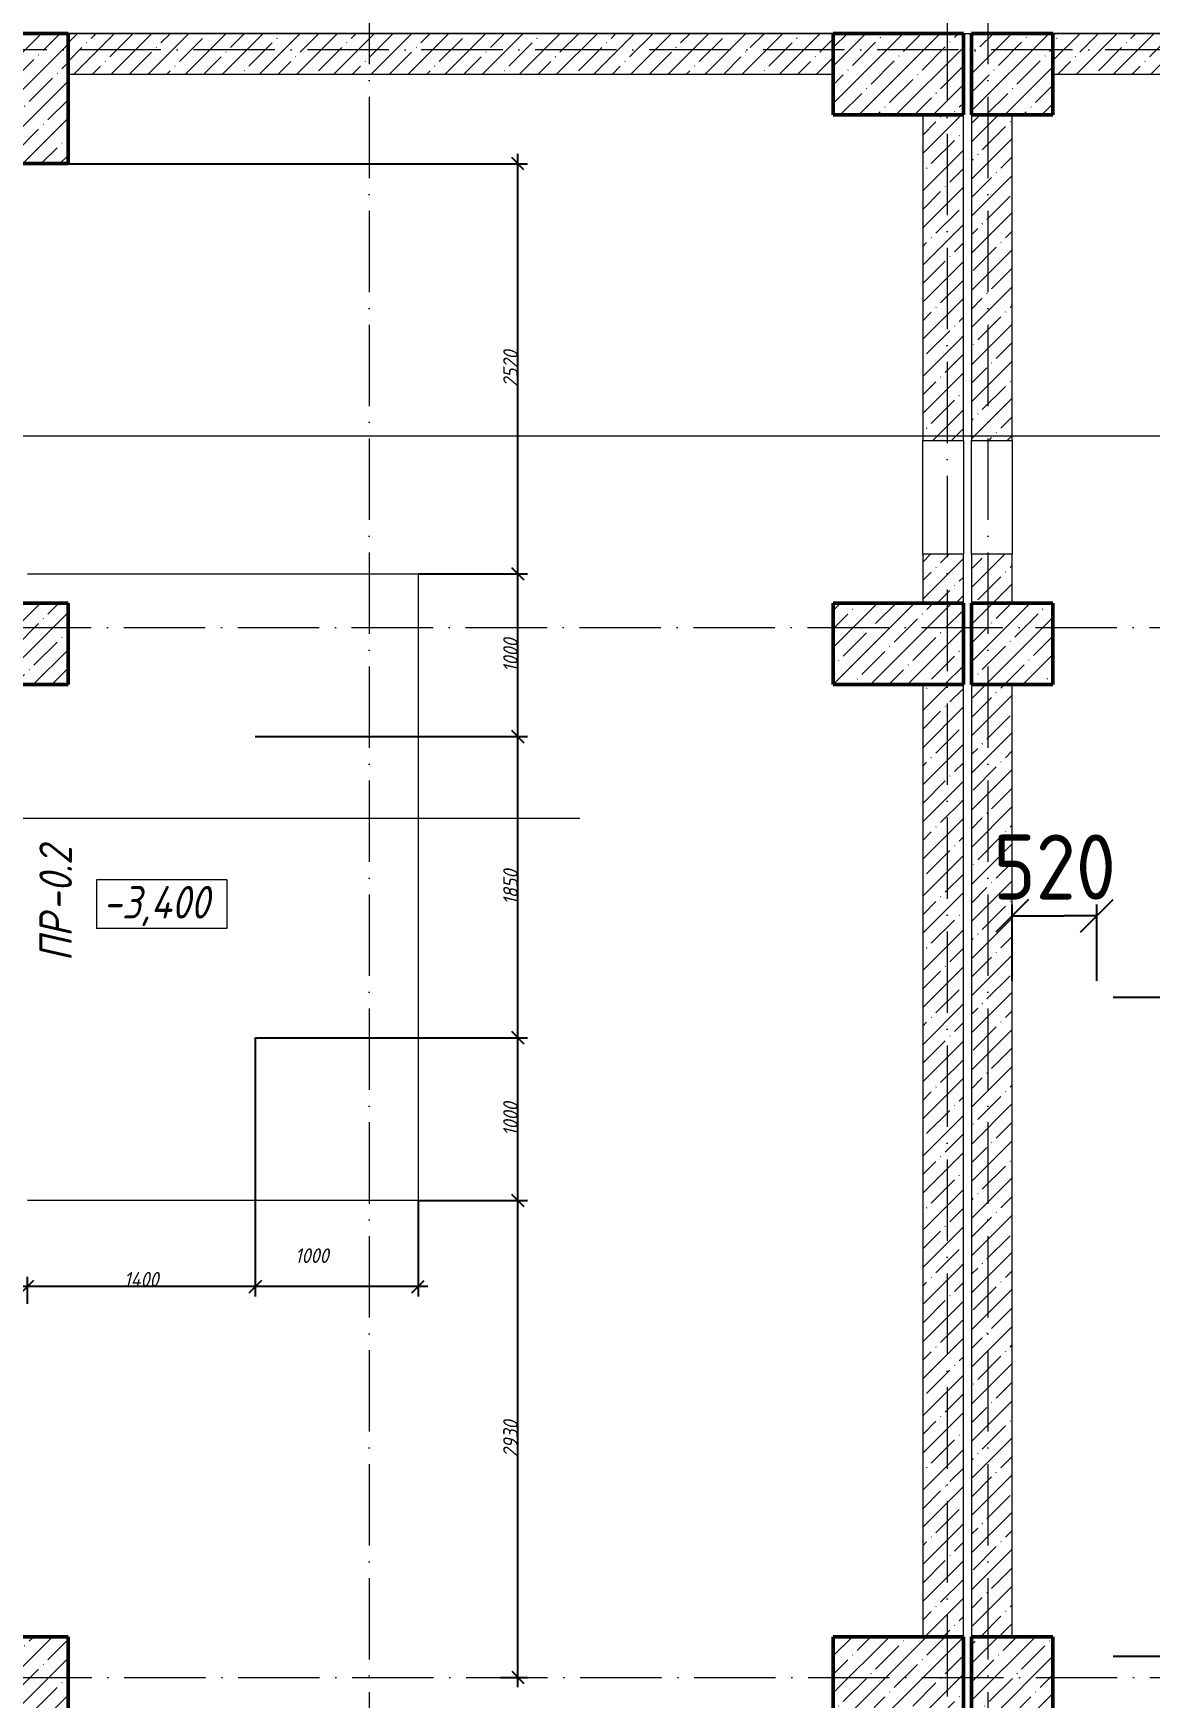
# Model space of a CAD drawing. Header units: millimetres. Extents: x -606178 to 312196, y -19338 to 632709.
# Drawn here: x -531081 to -524222, y 527250 to 537476 of the extents above; entities that cross this region are included whole.
import ezdxf

# ---------------------------------------------------------------- set-up
doc = ezdxf.new("R2010")
doc.units = ezdxf.units.MM
doc.linetypes.add('50_200_ШТРИХ_1Т_ш5_п1_п1_', pattern=[700, 500, -100, 0, -100])
for name, color, linetype, lineweight in [('A-____-____-DIMS', 7, 'Continuous', 9), ('A-DETL-GENF-OTLN-2', 7, 'Continuous', 5), ('A-FLOR-____-OTLN', 7, 'Continuous', 9), ('A-GENM-____-IDEN', 7, 'Continuous', 9), ('A-WALL-____-MCUT-1', 7, 'Continuous', 9), ('A-WALL-____-OTLN', 7, 'Continuous', 9), ('A-WALL-____-PATT-1', 7, 'Continuous', 9), ('A-WALL-FNSH-MCUT-1', 7, 'Continuous', 9), ('G-____-____-DIMS', 7, 'Continuous', 9), ('S-COLS-____-MCUT', 7, 'Continuous', 50), ('S-COLS-____-OTLN', 7, 'Continuous', 9), ('S-GRID-____-OTLN-1', 7, '50_200_ШТРИХ_1Т_ш5_п1_п1_', 9)]:
    doc.layers.add(name, color=color, linetype=linetype, lineweight=lineweight)
doc.layers.add('A-DETL-GENF-OTLN-3', color=9, linetype='Continuous', lineweight=9, true_color=0x808080)
doc.layers.add('G-____-____-SYMB-1', color=9, linetype='Continuous', lineweight=9, true_color=0x808080)
doc.styles.add('ISOCPEUR_I_2', font='isocpeui.ttf', dxfattribs={"width": 0.85, "height": 2.3})
doc.styles.add('ISOCPEUR_I_7', font='isocpeui.ttf', dxfattribs={"width": 0.9, "height": 90})
doc.styles.add('СПДС', font='isocpeur.ttf', dxfattribs={"width": 0.9})
doc.dimstyles.new('ISO-1_8_0_9К_СРЕДНИЙ_Кладочные', dxfattribs={"dimscale": 304.8, "dimtxt": 89.638306, "dimasz": 0.246063, "dimexe": 0.19685, "dimexo": 0, "dimgap": 0, "dimtad": 1, "dimdec": 3, "dimrnd": 0.001, "dimdsep": 46, "dimtxsty": 'ISOCPEUR_I_7', "dimblk1": 'OBLIQUE', "dimblk2": 'OBLIQUE', "dimsah": 1, "dimcen": 0.09, "dimdle": 0.19685, "dimazin": 0, "dimtfac": 1, "dimtdec": 4, "dimtix": 1, "dimtmove": 2, "dimatfit": 3, "dimfxl": 1, "dimtvp": 1, "dimtolj": 1, "dimtzin": 0, "dimarcsym": 2})
doc.dimstyles.new('ISO-1_8_0_9К_СРЕДНИЙ_Кладочные_2', dxfattribs={"dimscale": 304.8, "dimtxt": 89.638306, "dimasz": 0.246063, "dimexe": 0.19685, "dimexo": 0, "dimgap": 0, "dimtad": 1, "dimdec": 3, "dimrnd": 0.001, "dimdsep": 46, "dimtxsty": 'ISOCPEUR_I_7', "dimblk1": 'OBLIQUE', "dimblk2": 'OBLIQUE', "dimsah": 1, "dimcen": 0.09, "dimdle": 0.19685, "dimazin": 0, "dimtfac": 1, "dimtdec": 4, "dimtix": 1, "dimtmove": 1, "dimatfit": 3, "dimfxl": 1, "dimtvp": 1, "dimtolj": 1, "dimtzin": 0, "dimarcsym": 2})
doc.dimstyles.new('Размера А3', dxfattribs={"dimtxt": 200, "dimasz": 100, "dimexe": 70, "dimexo": 100, "dimgap": 20, "dimtad": 1, "dimdec": 0, "dimrnd": 10, "dimzin": 0, "dimdsep": 46, "dimtxsty": 'СПДС', "dimblk": 'ARROWHEAD_6', "dimcen": 1, "dimclrd": 256, "dimclre": 256, "dimclrt": 256, "dimazin": 0, "dimtfac": 1, "dimtdec": 0, "dimtmove": 2, "dimatfit": 3, "dimfxl": 1, "dimtolj": 1, "dimtzin": 0, "dimarcsym": 0})
pattern_1 = [(45, (-600067.05, 451794.26), (-114.04925, 114.04925), []), (45, (-599953, 451794.26), (-114.04925, 114.04925), [201.612, -40.322, 3.353, -36.97])]

# ---------------------------------------------------------------- blocks, each defined once
blk = doc.blocks.new('BSC_Колонна _Прямоугольная - 500х800-V87-АР1_Кладочный план подвала в осях 1-64_Ю-ЯЯ')
at = {"layer": 'S-COLS-____-OTLN'}
h = blk.add_hatch(dxfattribs=at)
h.set_pattern_fill('FP_103', color=256, style=0, pattern_type=2)
h.set_pattern_definition([(225, (68950, 85281.04), (114.04925, -114.04925), []), (225, (68835.95, 85281.04), (114.04925, -114.04925), [201.613, -40.323, 3.353, -36.97])])
h.paths.add_polyline_path([(250, 400), (-250, 400), (-250, -400), (250, -400)], flags=0)
at = {"layer": 'S-COLS-____-MCUT'}
for p, q in [((250, 400), (-250, 400)), ((-250, 400), (-250, -400)), ((250, -400), (250, 400)), ((-250, -400), (250, -400))]:
    blk.add_line(p, q, dxfattribs=at)
blk = doc.blocks.new('BSC_Колонна _Прямоугольная - 500х800-V88-АР1_Кладочный план подвала в осях 1-64_Ю-ЯЯ')
at = {"layer": 'S-COLS-____-OTLN'}
h = blk.add_hatch(dxfattribs=at)
h.set_pattern_fill('FP_104', color=256, style=0, pattern_type=2)
h.set_pattern_definition([(315, (-85431.04, 74300), (114.04925, 114.04925), []), (315, (-85431.04, 74185.95), (114.04925, 114.04925), [201.613, -40.323, 3.353, -36.97])])
h.paths.add_polyline_path([(-250, 400), (-250, -400), (250, -400), (250, 400)], flags=0)
at = {"layer": 'S-COLS-____-MCUT'}
for p, q in [((250, 400), (-250, 400)), ((-250, 400), (-250, -400)), ((250, -400), (250, 400)), ((-250, -400), (250, -400))]:
    blk.add_line(p, q, dxfattribs=at)
blk = doc.blocks.new('BSC_Колонна _Прямоугольная - 500х800-V89-АР1_Кладочный план подвала в осях 1-64_Ю-ЯЯ')
at = {"layer": 'S-COLS-____-OTLN'}
h = blk.add_hatch(dxfattribs=at)
h.set_pattern_fill('FP_105', color=256, style=0, pattern_type=2)
h.set_pattern_definition([(315, (-81931.04, 74300), (114.04925, 114.04925), []), (315, (-81931.04, 74185.95), (114.04925, 114.04925), [201.613, -40.323, 3.353, -36.97])])
h.paths.add_polyline_path([(-250, 400), (-250, -400), (250, -400), (250, 400)], flags=0)
at = {"layer": 'S-COLS-____-MCUT'}
for p, q in [((250, 400), (-250, 400)), ((-250, 400), (-250, -400)), ((250, -400), (250, 400)), ((-250, -400), (250, -400))]:
    blk.add_line(p, q, dxfattribs=at)
blk = doc.blocks.new('BSC_Колонна _Прямоугольная - 500х800-V90-АР1_Кладочный план подвала в осях 1-64_Ю-ЯЯ')
at = {"layer": 'S-COLS-____-OTLN'}
h = blk.add_hatch(dxfattribs=at)
h.set_pattern_fill('FP_106', color=256, style=0, pattern_type=2)
h.set_pattern_definition([(315, (-75581.04, 74300), (114.04925, 114.04925), []), (315, (-75581.04, 74185.95), (114.04925, 114.04925), [201.613, -40.323, 3.353, -36.97])])
h.paths.add_polyline_path([(-250, 400), (-250, -400), (250, -400), (250, 400)], flags=0)
at = {"layer": 'S-COLS-____-MCUT'}
for p, q in [((250, 400), (-250, 400)), ((-250, 400), (-250, -400)), ((250, -400), (250, 400)), ((-250, -400), (250, -400))]:
    blk.add_line(p, q, dxfattribs=at)
blk = doc.blocks.new('BSC_Колонна _Прямоугольная - 500х500-V102-АР1_Кладочный план подвала в осях 1-64_Ю-ЯЯ')
at = {"layer": 'S-COLS-____-OTLN'}
h = blk.add_hatch(dxfattribs=at)
h.set_pattern_fill('FP_118', color=256, style=0, pattern_type=2)
h.set_pattern_definition([(45, (-75000, -85431.04), (-114.04925, 114.04925), []), (45, (-74885.95, -85431.04), (-114.04925, 114.04925), [201.613, -40.323, 3.353, -36.97])])
h.paths.add_polyline_path([(-250, -250), (250, -250), (250, 250), (-250, 250)], flags=0)
at = {"layer": 'S-COLS-____-MCUT'}
for p, q in [((250, 250), (-250, 250)), ((-250, 250), (-250, -250)), ((250, -250), (250, 250)), ((-250, -250), (250, -250))]:
    blk.add_line(p, q, dxfattribs=at)
blk = doc.blocks.new('BSC_Колонна _Прямоугольная - 500х500-V103-АР1_Кладочный план подвала в осях 1-64_Ю-ЯЯ')
at = {"layer": 'S-COLS-____-OTLN'}
h = blk.add_hatch(dxfattribs=at)
h.set_pattern_fill('FP_119', color=256, style=0, pattern_type=2)
h.set_pattern_definition([(45, (-75000, -75581.04), (-114.04925, 114.04925), []), (45, (-74885.95, -75581.04), (-114.04925, 114.04925), [201.613, -40.323, 3.353, -36.97])])
h.paths.add_polyline_path([(-250, -250), (250, -250), (250, 250), (-250, 250)], flags=0)
at = {"layer": 'S-COLS-____-MCUT'}
for p, q in [((250, 250), (-250, 250)), ((-250, 250), (-250, -250)), ((250, -250), (250, 250)), ((-250, -250), (250, -250))]:
    blk.add_line(p, q, dxfattribs=at)
blk = doc.blocks.new('BSC_Колонна _Прямоугольная - 500х500-V157-АР1_Кладочный план подвала в осях 1-64_Ю-ЯЯ')
at = {"layer": 'S-COLS-____-OTLN'}
h = blk.add_hatch(dxfattribs=at)
h.set_pattern_fill('FP_174', color=256, style=0, pattern_type=2)
h.set_pattern_definition([(45, (-68950, -81931.04), (-114.04925, 114.04925), []), (45, (-68835.95, -81931.04), (-114.04925, 114.04925), [201.613, -40.323, 3.353, -36.97])])
h.paths.add_polyline_path([(-250, -250), (250, -250), (250, 250), (-250, 250)], flags=0)
at = {"layer": 'S-COLS-____-MCUT'}
for p, q in [((250, 250), (-250, 250)), ((-250, 250), (-250, -250)), ((250, -250), (250, 250)), ((-250, -250), (250, -250))]:
    blk.add_line(p, q, dxfattribs=at)
blk = doc.blocks.new('BSC_Колонна _Прямоугольная - 500х500-V160-АР1_Кладочный план подвала в осях 1-64_Ю-ЯЯ')
at = {"layer": 'S-COLS-____-OTLN'}
h = blk.add_hatch(dxfattribs=at)
h.set_pattern_fill('FP_177', color=256, style=0, pattern_type=2)
h.set_pattern_definition([(45, (-68950, -75581.04), (-114.04925, 114.04925), []), (45, (-68835.95, -75581.04), (-114.04925, 114.04925), [201.613, -40.323, 3.353, -36.97])])
h.paths.add_polyline_path([(-250, -250), (250, -250), (250, 250), (-250, 250)], flags=0)
at = {"layer": 'S-COLS-____-MCUT'}
for p, q in [((250, 250), (-250, 250)), ((-250, 250), (-250, -250)), ((250, -250), (250, 250)), ((-250, -250), (250, -250))]:
    blk.add_line(p, q, dxfattribs=at)
blk = doc.blocks.new('DET_L_Имитация разреза_ISO2-5 - Верх-27490002-АР1_Кладочный план подвала в осях 1-64_Ю-ЯЯ')
at = {"layer": 'A-DETL-GENF-OTLN-3'}
blk.add_line((143, 0), (4757, 0), dxfattribs=at)
blk = doc.blocks.new('Высотные отметки - 9_5х3_5_h_-17668430-АР1_Кладочный план подвала в осях 1-64_Ю-ЯЯ')
at = {"layer": 'G-____-____-DIMS'}
for p, q in [((-4, 3), (-4, 0)), ((4, 3), (-4, 3)), ((4, 3), (4, 0)), ((4, 0), (-4, 0))]:
    blk.add_line(p, q, dxfattribs=at)
blk = doc.blocks.new('_Oblique')
at = {"color": 0, "linetype": 'ByBlock', "lineweight": -2}
blk.add_line((-0.5, -0.5), (0.5, 0.5), dxfattribs=at)
blk = doc.blocks.new('*D3807')
at = {"layer": 'A-____-____-DIMS', "color": 0, "lineweight": -2, "transparency": 16777216}
for p, q in [((-528104, 527315), (-528104, 530365)), ((-528717, 530305), (-528044, 530305)), ((-528210, 527375), (-528044, 527375))]:
    blk.add_line(p, q, dxfattribs=at)
at = {"layer": 'Defpoints', "color": 0, "transparency": 16777216}
for p in [(-528717, 530305), (-528104, 530305), (-528210, 527375)]:
    blk.add_point(p, dxfattribs=at)
at = {"layer": 'A-____-____-DIMS', "color": 0, "lineweight": -2, "transparency": 16777216, "xscale": 75, "yscale": 75, "zscale": 75}
for p, rotation in [((-528104, 530305), 90), ((-528104, 527375), 270)]:
    blk.add_blockref('_Oblique', p, dxfattribs=dict(at, rotation=rotation))
at = {"layer": 'A-____-____-DIMS', "color": 0, "transparency": 16777216, "insert": (-528149, 528840), "char_height": 90, "width": 546.1, "attachment_point": 5, "rotation": 90, "style": 'ISOCPEUR_I_7'}
blk.add_mtext('\\A1;2930', dxfattribs=at)
blk = doc.blocks.new('*D3808')
at = {"layer": 'A-____-____-DIMS', "color": 0, "lineweight": -2, "transparency": 16777216}
for p, q in [((-528104, 530245), (-528104, 531365)), ((-529717, 531305), (-528044, 531305)), ((-528717, 530305), (-528044, 530305))]:
    blk.add_line(p, q, dxfattribs=at)
at = {"layer": 'Defpoints', "color": 0, "transparency": 16777216}
for p in [(-529717, 531305), (-528104, 531305), (-528717, 530305)]:
    blk.add_point(p, dxfattribs=at)
at = {"layer": 'A-____-____-DIMS', "color": 0, "lineweight": -2, "transparency": 16777216, "xscale": 75, "yscale": 75, "zscale": 75}
for p, rotation in [((-528104, 531305), 90), ((-528104, 530305), 270)]:
    blk.add_blockref('_Oblique', p, dxfattribs=dict(at, rotation=rotation))
at = {"layer": 'A-____-____-DIMS', "color": 0, "transparency": 16777216, "insert": (-528149, 530805), "char_height": 90, "width": 504.73, "attachment_point": 5, "rotation": 90, "style": 'ISOCPEUR_I_7'}
blk.add_mtext('\\A1;1000', dxfattribs=at)
blk = doc.blocks.new('*D3809')
at = {"layer": 'A-____-____-DIMS', "color": 0, "lineweight": -2, "transparency": 16777216}
for p, q in [((-528104, 531245), (-528104, 533215)), ((-529717, 533155), (-528044, 533155)), ((-529717, 531305), (-528044, 531305))]:
    blk.add_line(p, q, dxfattribs=at)
at = {"layer": 'Defpoints', "color": 0, "transparency": 16777216}
for p in [(-529717, 533155), (-528104, 533155), (-529717, 531305)]:
    blk.add_point(p, dxfattribs=at)
at = {"layer": 'A-____-____-DIMS', "color": 0, "lineweight": -2, "transparency": 16777216, "xscale": 75, "yscale": 75, "zscale": 75}
for p, rotation in [((-528104, 533155), 90), ((-528104, 531305), 270)]:
    blk.add_blockref('_Oblique', p, dxfattribs=dict(at, rotation=rotation))
at = {"layer": 'A-____-____-DIMS', "color": 0, "transparency": 16777216, "insert": (-528149, 532230), "char_height": 90, "width": 504.73, "attachment_point": 5, "rotation": 90, "style": 'ISOCPEUR_I_7'}
blk.add_mtext('\\A1;1850', dxfattribs=at)
blk = doc.blocks.new('*D3810')
at = {"layer": 'A-____-____-DIMS', "color": 0, "lineweight": -2, "transparency": 16777216}
for p, q in [((-528104, 533095), (-528104, 534215)), ((-528717, 534155), (-528044, 534155)), ((-529717, 533155), (-528044, 533155))]:
    blk.add_line(p, q, dxfattribs=at)
at = {"layer": 'Defpoints', "color": 0, "transparency": 16777216}
for p in [(-528717, 534155), (-528104, 534155), (-529717, 533155)]:
    blk.add_point(p, dxfattribs=at)
at = {"layer": 'A-____-____-DIMS', "color": 0, "lineweight": -2, "transparency": 16777216, "xscale": 75, "yscale": 75, "zscale": 75}
for p, rotation in [((-528104, 534155), 90), ((-528104, 533155), 270)]:
    blk.add_blockref('_Oblique', p, dxfattribs=dict(at, rotation=rotation))
at = {"layer": 'A-____-____-DIMS', "color": 0, "transparency": 16777216, "insert": (-528149, 533655), "char_height": 90, "width": 504.73, "attachment_point": 5, "rotation": 90, "style": 'ISOCPEUR_I_7'}
blk.add_mtext('\\A1;1000', dxfattribs=at)
blk = doc.blocks.new('*D3811')
at = {"layer": 'A-____-____-DIMS', "color": 0, "lineweight": -2, "transparency": 16777216}
for p, q in [((-530867, 536675), (-528044, 536675)), ((-528104, 534095), (-528104, 536735)), ((-528717, 534155), (-528044, 534155))]:
    blk.add_line(p, q, dxfattribs=at)
at = {"layer": 'Defpoints', "color": 0, "transparency": 16777216}
for p in [(-530867, 536675), (-528104, 536675), (-528717, 534155)]:
    blk.add_point(p, dxfattribs=at)
at = {"layer": 'A-____-____-DIMS', "color": 0, "lineweight": -2, "transparency": 16777216, "xscale": 75, "yscale": 75, "zscale": 75}
for p, rotation in [((-528104, 536675), 90), ((-528104, 534155), 270)]:
    blk.add_blockref('_Oblique', p, dxfattribs=dict(at, rotation=rotation))
at = {"layer": 'A-____-____-DIMS', "color": 0, "transparency": 16777216, "insert": (-528149, 535415), "char_height": 90, "width": 546.1, "attachment_point": 5, "rotation": 90, "style": 'ISOCPEUR_I_7'}
blk.add_mtext('\\A1;2520', dxfattribs=at)
blk = doc.blocks.new('*D3812')
at = {"layer": 'A-____-____-DIMS', "color": 0, "lineweight": -2, "transparency": 16777216}
for p, q in [((-529717, 531305), (-529717, 529716)), ((-528717, 530305), (-528717, 529716)), ((-528657, 529776), (-529777, 529776))]:
    blk.add_line(p, q, dxfattribs=at)
at = {"layer": 'Defpoints', "color": 0, "transparency": 16777216}
for p in [(-529717, 531305), (-528717, 530305), (-529717, 529776)]:
    blk.add_point(p, dxfattribs=at)
at = {"layer": 'A-____-____-DIMS', "color": 0, "lineweight": -2, "transparency": 16777216, "xscale": 75, "yscale": 75, "zscale": 75, "rotation": 180}
blk.add_blockref('_Oblique', (-529717, 529776), dxfattribs=at)
at = {"layer": 'A-____-____-DIMS', "color": 0, "lineweight": -2, "transparency": 16777216, "xscale": 75, "yscale": 75, "zscale": 75}
blk.add_blockref('_Oblique', (-528717, 529776), dxfattribs=at)
at = {"layer": 'A-____-____-DIMS', "color": 0, "transparency": 16777216, "insert": (-529473, 530011), "char_height": 90, "width": 504.73, "attachment_point": 1, "line_spacing_factor": 1.149209, "style": 'ISOCPEUR_I_7'}
blk.add_mtext('\\A1;1000', dxfattribs=at)
blk = doc.blocks.new('*D3813')
at = {"layer": 'A-____-____-DIMS', "color": 0, "lineweight": -2, "transparency": 16777216}
for p, q in [((-529717, 531305), (-529717, 529716)), ((-531117, 529670), (-531117, 529836)), ((-529657, 529776), (-531177, 529776))]:
    blk.add_line(p, q, dxfattribs=at)
at = {"layer": 'Defpoints', "color": 0, "transparency": 16777216}
for p in [(-529717, 531305), (-531117, 529776), (-531117, 529670)]:
    blk.add_point(p, dxfattribs=at)
at = {"layer": 'A-____-____-DIMS', "color": 0, "lineweight": -2, "transparency": 16777216, "xscale": 75, "yscale": 75, "zscale": 75, "rotation": 180}
blk.add_blockref('_Oblique', (-531117, 529776), dxfattribs=at)
at = {"layer": 'A-____-____-DIMS', "color": 0, "lineweight": -2, "transparency": 16777216, "xscale": 75, "yscale": 75, "zscale": 75}
blk.add_blockref('_Oblique', (-529717, 529776), dxfattribs=at)
at = {"layer": 'A-____-____-DIMS', "color": 0, "transparency": 16777216, "insert": (-530417, 529821), "char_height": 90, "width": 521.28, "attachment_point": 5, "style": 'ISOCPEUR_I_7'}
blk.add_mtext('\\A1;1400', dxfattribs=at)
blk = doc.blocks.new('ARROWHEAD_6')
at = {"color": 0, "linetype": 'Continuous'}
for p, q in [((0, 0), (-1, 0)), ((-0.5, -0.5), (0.5, 0.5))]:
    blk.add_line(p, q, dxfattribs=at)
blk = doc.blocks.new('*D4044')
at = {"lineweight": -2, "transparency": 16777216}
for p, q in [((-524447, 531555), (-522937, 531555)), ((-523007, 527705), (-523007, 531355)), ((-524447, 527505), (-522937, 527505))]:
    blk.add_line(p, q, dxfattribs=at)
at = {"layer": 'Defpoints', "color": 0, "transparency": 16777216}
for p in [(-524547, 531555), (-523007, 531555), (-524547, 527505)]:
    blk.add_point(p, dxfattribs=at)
at = {"lineweight": -2, "transparency": 16777216, "xscale": 200, "yscale": 200, "zscale": 200}
for p, rotation in [((-523007, 531555), 90), ((-523007, 527505), 270)]:
    blk.add_blockref('ARROWHEAD_6', p, dxfattribs=dict(at, rotation=rotation))
at = {"lineweight": 25, "transparency": 16777216, "insert": (-523227, 529530), "char_height": 400, "attachment_point": 5, "rotation": 90, "style": 'СПДС'}
blk.add_mtext('\\A1;4050', dxfattribs=at)
blk = doc.blocks.new('*D4045')
at = {"lineweight": -2, "transparency": 16777216}
for p, q in [((-525067, 531655), (-525067, 532124)), ((-524547, 531655), (-524547, 532124)), ((-524867, 532054), (-524747, 532054))]:
    blk.add_line(p, q, dxfattribs=at)
at = {"layer": 'Defpoints', "color": 0, "transparency": 16777216}
for p in [(-524547, 532054), (-525067, 531555), (-524547, 531555)]:
    blk.add_point(p, dxfattribs=at)
at = {"lineweight": -2, "transparency": 16777216, "xscale": 200, "yscale": 200, "zscale": 200, "rotation": 180}
blk.add_blockref('ARROWHEAD_6', (-525067, 532054), dxfattribs=at)
at = {"lineweight": -2, "transparency": 16777216, "xscale": 200, "yscale": 200, "zscale": 200}
blk.add_blockref('ARROWHEAD_6', (-524547, 532054), dxfattribs=at)
at = {"lineweight": 25, "transparency": 16777216, "insert": (-524807, 532354), "char_height": 400, "attachment_point": 5, "style": 'СПДС'}
blk.add_mtext('\\A1;520', dxfattribs=at)

msp = doc.modelspace()

# ---------------------------------------------------------------- hatches: boundary and pattern name
at = {"layer": 'A-WALL-____-PATT-1'}
h = msp.add_hatch(dxfattribs=at)
h.set_pattern_fill('FP_1', color=256, style=0, pattern_type=2)
h.set_pattern_definition(pattern_1)
h.paths.add_polyline_path([(-526167.047, 537225.3011), (-526167.047, 537475.3011), (-530867.047, 537475.3011), (-530867.047, 537225.3011), (-529382.46, 537225.3011)], flags=0)
h = msp.add_hatch(dxfattribs=at)
h.set_pattern_fill('FP_1', color=256, style=0, pattern_type=2)
h.set_pattern_definition(pattern_1)
h.paths.add_polyline_path([(-524817.047, 537225.3011), (-522567.047, 537225.3011), (-522567.047, 537475.3011), (-524817.047, 537475.3011)], flags=0)
h = msp.add_hatch(dxfattribs=at)
h.set_pattern_fill('FP_1', color=256, style=0, pattern_type=2)
h.set_pattern_definition(pattern_1)
h.paths.add_polyline_path([(-525367.047, 533975.3011), (-525367.047, 534275.3011), (-525617.047, 534275.3011), (-525617.047, 533975.3011)], flags=0)
h.paths.add_polyline_path([(-525367.047, 534975.3011), (-525367.047, 536975.3011), (-525617.047, 536975.3011), (-525617.047, 534975.3011)], flags=0)
h = msp.add_hatch(dxfattribs=at)
h.set_pattern_fill('FP_1', color=256, style=0, pattern_type=2)
h.set_pattern_definition(pattern_1)
h.paths.add_polyline_path([(-525317.047, 533975.3011), (-525067.047, 533975.3011), (-525067.047, 534275.3011), (-525317.047, 534275.3011)], flags=0)
h.paths.add_polyline_path([(-525317.047, 534975.3011), (-525067.047, 534975.3011), (-525067.047, 536975.3011), (-525317.047, 536975.3011)], flags=0)
h = msp.add_hatch(dxfattribs=at)
h.set_pattern_fill('FP_1', color=256, style=0, pattern_type=2)
h.set_pattern_definition(pattern_1)
h.paths.add_polyline_path([(-525617.047, 527625.3011), (-525367.047, 527625.3011), (-525367.047, 533475.3011), (-525617.047, 533475.3011), (-525617.047, 531621.314)], flags=0)
h = msp.add_hatch(dxfattribs=at)
h.set_pattern_fill('FP_1', color=256, style=0, pattern_type=2)
h.set_pattern_definition(pattern_1)
h.paths.add_polyline_path([(-525317.047, 527625.3011), (-525067.047, 527625.3011), (-525067.047, 533475.3011), (-525317.047, 533475.3011), (-525317.047, 531621.314)], flags=0)
at = {"layer": 'S-COLS-____-OTLN'}
h = msp.add_hatch(dxfattribs=at)
h.set_pattern_fill('FP_1', color=256, style=0, pattern_type=2)
h.set_pattern_definition(pattern_1)
h.paths.add_polyline_path([(-524817.047, 533475.3011), (-524817.047, 533975.3011), (-525317.047, 533975.3011), (-525317.047, 533475.3011)], flags=0)

# ---------------------------------------------------------------- linework, layer by layer
at = {"layer": 'A-FLOR-____-OTLN'}
for p, q in [((-531117.047, 534155.3011), (-528717.047, 534155.3011)), ((-528717.047, 534155.3011), (-528717.047, 530305.3011)), ((-528717.047, 530305.3011), (-531117.047, 530305.3011))]:
    msp.add_line(p, q, dxfattribs=at)
at = {"layer": 'A-WALL-____-MCUT-1'}
for p, q in [((-526167.047, 537475.3011), (-530867.047, 537475.3011)), ((-524817.047, 537475.3011), (-522567.047, 537475.3011)), ((-522567.047, 537475.3011), (-524817.047, 537475.3011)), ((-530867.047, 537225.3011), (-526167.047, 537225.3011)), ((-524817.047, 537225.3011), (-522567.047, 537225.3011)), ((-525617.047, 536975.3011), (-525617.047, 534975.3011)), ((-525367.047, 534975.3011), (-525367.047, 536975.3011)), ((-525317.047, 536975.3011), (-525317.047, 534975.3011)), ((-525067.047, 534975.3011), (-525067.047, 536975.3011)), ((-525617.047, 534975.3011), (-525367.047, 534975.3011)), ((-525317.047, 534975.3011), (-525067.047, 534975.3011)), ((-525367.047, 534275.3011), (-525617.047, 534275.3011)), ((-525617.047, 534275.3011), (-525617.047, 533975.3011)), ((-525367.047, 533975.3011), (-525367.047, 534275.3011)), ((-525067.047, 534275.3011), (-525317.047, 534275.3011)), ((-525317.047, 534275.3011), (-525317.047, 533975.3011)), ((-525067.047, 533975.3011), (-525067.047, 534275.3011)), ((-525317.047, 533975.3011), (-525067.047, 533975.3011)), ((-525617.047, 533475.3011), (-525617.047, 527625.3011)), ((-525367.047, 527625.3011), (-525367.047, 533475.3011)), ((-525317.047, 533475.3011), (-525317.047, 527625.3011)), ((-525067.047, 533475.3011), (-525317.047, 533475.3011)), ((-525067.047, 527625.3011), (-525067.047, 533475.3011))]:
    msp.add_line(p, q, dxfattribs=at)
at = {"layer": 'A-WALL-____-OTLN'}
for p, q in [((-525617.047, 534275.3011), (-525617.047, 534975.3011)), ((-525367.047, 534975.3011), (-525367.047, 534275.3011)), ((-525317.047, 534275.3011), (-525317.047, 534975.3011)), ((-525067.047, 534975.3011), (-525067.047, 534275.3011))]:
    msp.add_line(p, q, dxfattribs=at)
at = {"layer": 'A-WALL-FNSH-MCUT-1'}
for p, q in [((-530867.047, 537475.3011), (-526167.047, 537475.3011)), ((-525367.047, 537475.3011), (-525317.047, 537475.3011))]:
    msp.add_line(p, q, dxfattribs=at)
at = {"layer": 'G-____-____-SYMB-1'}
msp.add_line((-604929.1498, 535003.3117), (-495936.6964, 535003.3117), dxfattribs=at)
at = {"layer": 'S-COLS-____-MCUT'}
for p, q in [((-524817.047, 533975.3011), (-525317.047, 533975.3011)), ((-525317.047, 533975.3011), (-525317.047, 533475.3011)), ((-524817.047, 533475.3011), (-524817.047, 533975.3011)), ((-525317.047, 533475.3011), (-524817.047, 533475.3011))]:
    msp.add_line(p, q, dxfattribs=at)
at = {"layer": 'S-GRID-____-OTLN-1'}
for p, q in [((-529017.047, 542687.1106), (-529017.047, 491888.6689)), ((-525217.047, 542687.1106), (-525217.047, 491888.6689)), ((-525467.047, 542459.2697), (-525467.047, 492207.5042)), ((-495992.6403, 537375.3011), (-604735.8172, 537375.3011)), ((-604735.8172, 533825.3011), (-495992.6403, 533825.3011)), ((-550825.0292, 527375.3011), (-495992.6403, 527375.3011))]:
    msp.add_line(p, q, dxfattribs=at)

# ---------------------------------------------------------------- block references
at = {"layer": 'A-DETL-GENF-OTLN-2'}
msp.add_blockref('DET_L_Имитация разреза_ISO2-5 - Верх-27490002-АР1_Кладочный план подвала в осях 1-64_Ю-ЯЯ', (-532479.3902, 532653.2916), dxfattribs=at)
at = {"layer": 'G-____-____-DIMS', "xscale": 99.99999999999993, "yscale": 99.99999999999993, "zscale": 99.99999999999993}
msp.add_blockref('Высотные отметки - 9_5х3_5_h_-17668430-АР1_Кладочный план подвала в осях 1-64_Ю-ЯЯ', (-530291.8559, 531976.114), dxfattribs=at)
at = {"layer": 'S-COLS-____-OTLN'}
for name, p, rotation in [('BSC_Колонна _Прямоугольная - 500х800-V87-АР1_Кладочный план подвала в осях 1-64_Ю-ЯЯ', (-531117.047, 537075.3011), 180), ('BSC_Колонна _Прямоугольная - 500х800-V88-АР1_Кладочный план подвала в осях 1-64_Ю-ЯЯ', (-525767.047, 537225.3011), 89.9999999999999), ('BSC_Колонна _Прямоугольная - 500х800-V89-АР1_Кладочный план подвала в осях 1-64_Ю-ЯЯ', (-525767.047, 533725.3011), 89.9999999999999), ('BSC_Колонна _Прямоугольная - 500х800-V90-АР1_Кладочный план подвала в осях 1-64_Ю-ЯЯ', (-525767.047, 527375.3011), 89.9999999999999)]:
    msp.add_blockref(name, p, dxfattribs=dict(at, rotation=rotation))
for name, p in [('BSC_Колонна _Прямоугольная - 500х500-V102-АР1_Кладочный план подвала в осях 1-64_Ю-ЯЯ', (-525067.047, 537225.3011)), ('BSC_Колонна _Прямоугольная - 500х500-V157-АР1_Кладочный план подвала в осях 1-64_Ю-ЯЯ', (-531117.047, 533725.3011)), ('BSC_Колонна _Прямоугольная - 500х500-V160-АР1_Кладочный план подвала в осях 1-64_Ю-ЯЯ', (-531117.047, 527375.3011)), ('BSC_Колонна _Прямоугольная - 500х500-V103-АР1_Кладочный план подвала в осях 1-64_Ю-ЯЯ', (-525067.047, 527375.3011))]:
    msp.add_blockref(name, p, dxfattribs=at)

# ---------------------------------------------------------------- texts
at = {"layer": 'A-GENM-____-IDEN', "char_height": 200, "attachment_point": 1, "rotation": 90, "style": 'ISOCPEUR_I_2'}
for s, insert, width in [('-0.2', (-531043.327, 532083.5886), 548.35425), ('ПР', (-531043.327, 531774.0261), 375.18975)]:
    msp.add_mtext(s, dxfattribs=dict(at, insert=insert, width=width))
at = {"layer": 'G-____-____-DIMS', "insert": (-530652.3891, 532237.4052), "char_height": 200, "width": 865.279833, "attachment_point": 1, "line_spacing_factor": 1.149209, "style": 'ISOCPEUR_I_2'}
msp.add_mtext('-3,400', dxfattribs=at)

# ---------------------------------------------------------------- dimensions: what is measured, and where the dimension line sits
at = {"lineweight": 25}
dim = msp.add_linear_dim(base=(-524547.047, 532054.1357), p1=(-525067.047, 531555.3011), p2=(-524547.047, 531555.3011), dimstyle='Размера А3', override={"dimtxt": 400, "dimasz": 200}, dxfattribs=at)
dim.commit()
dim.dimension.update_dxf_attribs({"geometry": '*D4045', "text_midpoint": (-524807.047, 532354.1357)})
dim = msp.add_linear_dim(base=(-523007.3049, 531555.3011), p1=(-524547.047, 527505.3011), p2=(-524547.047, 531555.3011), angle=90, dimstyle='Размера А3', override={"dimtxt": 400, "dimasz": 200}, dxfattribs=at)
dim.commit()
dim.dimension.update_dxf_attribs({"geometry": '*D4044', "text_midpoint": (-523227.3049, 529530.3011)})
at = {"layer": 'A-____-____-DIMS'}
for base, p1, p2, override, picture, middle in [((-528104.3419, 536675.3011), (-528717.047, 534155.3011), (-530867.047, 536675.3011), {"dimtxt": 400, "dimpost": '<>', "dimfxl": 3312.536792}, '*D3811', (-528149.3419, 535415.3011)), ((-528104.3419, 534155.3011), (-529717.047, 533155.3011), (-528717.047, 534155.3011), {"dimtxt": 400, "dimpost": '<>', "dimfxl": 1414.213562}, '*D3810', (-528149.3419, 533655.3011)), ((-528104.3419, 533155.3011), (-529717.047, 531305.3011), (-529717.047, 533155.3011), {"dimtxt": 400, "dimpost": '<>', "dimfxl": 1850}, '*D3809', (-528149.3419, 532230.3011)), ((-528104.3419, 531305.3011), (-528717.047, 530305.3011), (-529717.047, 531305.3011), {"dimtxt": 400, "dimpost": '<>', "dimfxl": 1414.213562}, '*D3808', (-528149.3419, 530805.3011)), ((-528104.3419, 530305.3011), (-528210.408, 527375.3011), (-528717.047, 530305.3011), {"dimtxt": 400, "dimpost": '<>', "dimfxl": 2973.479962}, '*D3807', (-528149.3419, 528840.3011))]:
    dim = msp.add_linear_dim(base=base, p1=p1, p2=p2, angle=90, dimstyle='ISO-1_8_0_9К_СРЕДНИЙ_Кладочные', override=override, dxfattribs=at)
    dim.commit()
    dim.dimension.update_dxf_attribs({"geometry": picture, "text_midpoint": middle})
dim = msp.add_linear_dim(base=(-531117.047, 529775.6377), p1=(-529717.047, 531305.3011), p2=(-531117.047, 529669.5717), dimstyle='ISO-1_8_0_9К_СРЕДНИЙ_Кладочные', override={"dimtxt": 400, "dimpost": '<>', "dimfxl": 2153.046859}, dxfattribs=at)
dim.commit()
dim.dimension.update_dxf_attribs({"geometry": '*D3813', "text_midpoint": (-530417.047, 529820.6377)})
dim = msp.add_linear_dim(base=(-529717.047, 529775.6377), p1=(-528717.047, 530305.3011), p2=(-529717.047, 531305.3011), dimstyle='ISO-1_8_0_9К_СРЕДНИЙ_Кладочные_2', override={"dimtxt": 400, "dimpost": '<>', "dimfxl": 1414.213562}, dxfattribs=at)
dim.commit()
dim.dimension.update_dxf_attribs({"geometry": '*D3812', "text_midpoint": (-529220.8834, 529890.7997), "dimtype": 160, "text_rotation": 360})

doc.saveas('drawing.dxf')
